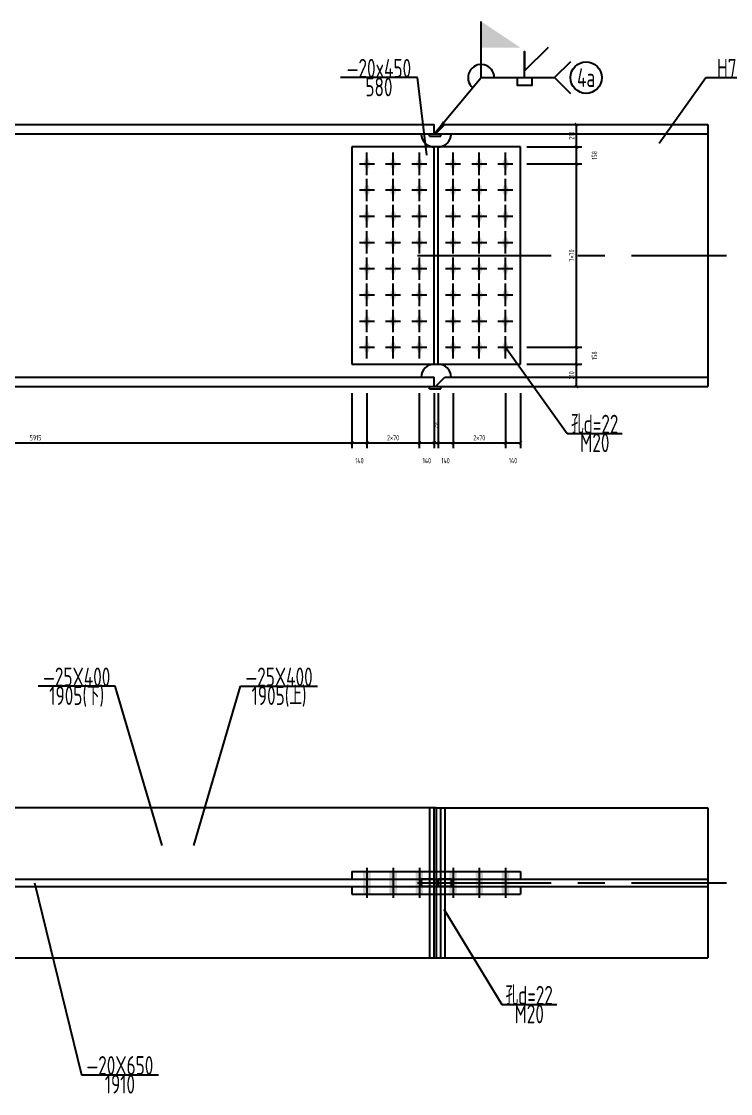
# Model space of a CAD drawing. Extents: x 31132 to 885236, y 345273 to 1212165.
# Drawn here: x 263848 to 270476, y 466569 to 476587 of the extents above; entities that cross this region are included whole.
import ezdxf
from ezdxf.enums import TextEntityAlignment as Align

# ---------------------------------------------------------------- set-up
doc = ezdxf.new("R2010")
doc.units = 0
doc.header["$LTSCALE"] = 1000
for name, pattern in [('CENTER', [2, 1.25, -0.25, 0.25, -0.25]), ('StContinue2d', [0]), ('StDish2d', [60, 30, -30])]:
    doc.linetypes.add(name, pattern=pattern)
doc.layers.get('0').update_dxf_attribs({"linetype": 'CONTINUOUS'})
doc.layers.get('Defpoints').update_dxf_attribs({"linetype": 'CONTINUOUS'})
for name, color, linetype in [('AXIS', 253, 'CENTER'), ('DIM', 3, 'CONTINUOUS'), ('TEXT', 7, 'CONTINUOUS')]:
    doc.layers.add(name, color=color, linetype=linetype)
for name, color, linetype, true_color in [('Beam', 131, 'StContinue2d', 0xaaffff), ('Bolt', 7, 'StContinue2d', 0xff3f3f), ('Hide', 3, 'StDish2d', 0x00ff00), ('PlateBeam', 131, 'StContinue2d', 0xaaffff), ('PlateJoint', 7, 'StContinue2d', 0x6868ff), ('PlatePl', 7, 'StContinue2d', 0x848484)]:
    doc.layers.add(name, color=color, linetype=linetype, true_color=true_color)
doc.styles.add('StTextStyle', font='yjkeng.shx', dxfattribs={"width": 0.7, "height": 250, "bigfont": 'yjkchn.shx'})
doc.styles.add('StTextStyleDim', font='yjkeng.shx', dxfattribs={"width": 0.7, "height": 50, "bigfont": 'yjkchn.shx'})
doc.dimstyles.new('StDimStyle', dxfattribs={"dimscale": 100, "dimtxt": 2.5, "dimasz": 1, "dimexe": 2.5, "dimexo": 3, "dimgap": 1, "dimtad": 1, "dimdec": 0, "dimzin": 0, "dimdsep": 46, "dimtxsty": 'StTextStyleDim', "dimblk": 'ARCHTICK', "dimblk1": 'ARCHTICK', "dimblk2": 'ARCHTICK', "dimcen": 0.09, "dimadec": 0, "dimazin": 0, "dimtfac": 1, "dimtdec": 4, "dimtix": 1, "dimtmove": 2, "dimatfit": 3, "dimfxl": 1, "dimtolj": 1, "dimtzin": 0, "dimarcsym": 2})

# ---------------------------------------------------------------- blocks, each defined once
blk = doc.blocks.new('_ArchTick')
at = {"color": 0, "linetype": 'ByBlock', "const_width": 0.5}
blk.add_lwpolyline([(-0.71, -0.71), (0.71, 0.71)], dxfattribs=at)
blk = doc.blocks.new('*D2349')
at = {"layer": 'Defpoints', "color": 0, "transparency": 16777216}
for p in [(261022, 473175), (266937, 473175), (266937, 472650)]:
    blk.add_point(p, dxfattribs=at)
at = {"layer": 'DIM', "color": 0, "lineweight": -2, "transparency": 16777216}
for p, q in [((261022, 473115), (261022, 472600)), ((266937, 473115), (266937, 472600)), ((261022, 472650), (266937, 472650))]:
    blk.add_line(p, q, dxfattribs=at)
at = {"layer": 'DIM', "color": 0, "lineweight": -2, "transparency": 16777216, "xscale": 20, "yscale": 20, "zscale": 20, "rotation": 180}
blk.add_blockref('_ArchTick', (261022, 472650), dxfattribs=at)
at = {"layer": 'DIM', "color": 0, "lineweight": -2, "transparency": 16777216, "xscale": 20, "yscale": 20, "zscale": 20}
blk.add_blockref('_ArchTick', (266937, 472650), dxfattribs=at)
at = {"layer": 'DIM', "color": 0, "transparency": 16777216, "insert": (263980, 472697), "char_height": 50, "attachment_point": 5, "style": 'StTextStyleDim'}
blk.add_mtext('\\A1;5915', dxfattribs=at)
blk = doc.blocks.new('*D2350')
at = {"layer": 'Defpoints', "color": 0, "transparency": 16777216}
for p in [(266937, 473175), (267077, 473175), (267077, 472650)]:
    blk.add_point(p, dxfattribs=at)
at = {"layer": 'DIM', "color": 0, "lineweight": -2, "transparency": 16777216}
for p, q in [((266937, 473115), (266937, 472600)), ((267077, 473115), (267077, 472600)), ((266937, 472650), (267077, 472650))]:
    blk.add_line(p, q, dxfattribs=at)
at = {"layer": 'DIM', "color": 0, "lineweight": -2, "transparency": 16777216, "xscale": 20, "yscale": 20, "zscale": 20, "rotation": 180}
blk.add_blockref('_ArchTick', (266937, 472650), dxfattribs=at)
at = {"layer": 'DIM', "color": 0, "lineweight": -2, "transparency": 16777216, "xscale": 20, "yscale": 20, "zscale": 20}
blk.add_blockref('_ArchTick', (267077, 472650), dxfattribs=at)
at = {"layer": 'DIM', "color": 0, "transparency": 16777216, "insert": (267007, 472483), "char_height": 50, "attachment_point": 5, "style": 'StTextStyleDim'}
blk.add_mtext('\\A1;140', dxfattribs=at)
blk = doc.blocks.new('*D2351')
at = {"layer": 'Defpoints', "color": 0, "transparency": 16777216}
for p in [(267077, 473175), (267567, 473175), (267567, 472650)]:
    blk.add_point(p, dxfattribs=at)
at = {"layer": 'DIM', "color": 0, "lineweight": -2, "transparency": 16777216}
for p, q in [((267077, 473115), (267077, 472600)), ((267567, 473115), (267567, 472600)), ((267077, 472650), (267567, 472650))]:
    blk.add_line(p, q, dxfattribs=at)
at = {"layer": 'DIM', "color": 0, "lineweight": -2, "transparency": 16777216, "xscale": 20, "yscale": 20, "zscale": 20, "rotation": 180}
blk.add_blockref('_ArchTick', (267077, 472650), dxfattribs=at)
at = {"layer": 'DIM', "color": 0, "lineweight": -2, "transparency": 16777216, "xscale": 20, "yscale": 20, "zscale": 20}
blk.add_blockref('_ArchTick', (267567, 472650), dxfattribs=at)
at = {"layer": 'DIM', "color": 0, "transparency": 16777216, "insert": (267322, 472697), "char_height": 50, "attachment_point": 5, "style": 'StTextStyleDim'}
blk.add_mtext('\\A1;2×70', dxfattribs=at)
blk = doc.blocks.new('*D2352')
at = {"layer": 'Defpoints', "color": 0, "transparency": 16777216}
for p in [(267567, 473175), (267707, 473175), (267707, 472650)]:
    blk.add_point(p, dxfattribs=at)
at = {"layer": 'DIM', "color": 0, "lineweight": -2, "transparency": 16777216}
for p, q in [((267567, 473115), (267567, 472600)), ((267707, 473115), (267707, 472600)), ((267567, 472650), (267707, 472650))]:
    blk.add_line(p, q, dxfattribs=at)
at = {"layer": 'DIM', "color": 0, "lineweight": -2, "transparency": 16777216, "xscale": 20, "yscale": 20, "zscale": 20, "rotation": 180}
blk.add_blockref('_ArchTick', (267567, 472650), dxfattribs=at)
at = {"layer": 'DIM', "color": 0, "lineweight": -2, "transparency": 16777216, "xscale": 20, "yscale": 20, "zscale": 20}
blk.add_blockref('_ArchTick', (267707, 472650), dxfattribs=at)
at = {"layer": 'DIM', "color": 0, "transparency": 16777216, "insert": (267637, 472483), "char_height": 50, "attachment_point": 5, "style": 'StTextStyleDim'}
blk.add_mtext('\\A1;140', dxfattribs=at)
blk = doc.blocks.new('*D2353')
at = {"layer": 'Defpoints', "color": 0, "transparency": 16777216}
for p in [(267707, 473175), (267742, 473175), (267742, 472650)]:
    blk.add_point(p, dxfattribs=at)
at = {"layer": 'DIM', "color": 0, "lineweight": -2, "transparency": 16777216}
for p, q in [((267707, 473115), (267707, 472600)), ((267742, 473115), (267742, 472600)), ((267707, 472650), (267687, 472650)), ((267707, 472650), (267742, 472650)), ((267742, 472650), (267762, 472650))]:
    blk.add_line(p, q, dxfattribs=at)
at = {"layer": 'DIM', "color": 0, "lineweight": -2, "transparency": 16777216, "xscale": 20, "yscale": 20, "zscale": 20}
blk.add_blockref('_ArchTick', (267707, 472650), dxfattribs=at)
at = {"layer": 'DIM', "color": 0, "lineweight": -2, "transparency": 16777216, "xscale": 20, "yscale": 20, "zscale": 20, "rotation": 180}
blk.add_blockref('_ArchTick', (267742, 472650), dxfattribs=at)
at = {"layer": 'DIM', "color": 0, "transparency": 16777216, "insert": (267725, 472817), "char_height": 50, "attachment_point": 5, "style": 'StTextStyleDim'}
blk.add_mtext('\\A1;35', dxfattribs=at)
blk = doc.blocks.new('*D2354')
at = {"layer": 'Defpoints', "color": 0, "transparency": 16777216}
for p in [(267742, 473175), (267882, 473175), (267882, 472650)]:
    blk.add_point(p, dxfattribs=at)
at = {"layer": 'DIM', "color": 0, "lineweight": -2, "transparency": 16777216}
for p, q in [((267742, 473115), (267742, 472600)), ((267882, 473115), (267882, 472600)), ((267742, 472650), (267882, 472650))]:
    blk.add_line(p, q, dxfattribs=at)
at = {"layer": 'DIM', "color": 0, "lineweight": -2, "transparency": 16777216, "xscale": 20, "yscale": 20, "zscale": 20, "rotation": 180}
blk.add_blockref('_ArchTick', (267742, 472650), dxfattribs=at)
at = {"layer": 'DIM', "color": 0, "lineweight": -2, "transparency": 16777216, "xscale": 20, "yscale": 20, "zscale": 20}
blk.add_blockref('_ArchTick', (267882, 472650), dxfattribs=at)
at = {"layer": 'DIM', "color": 0, "transparency": 16777216, "insert": (267812, 472483), "char_height": 50, "attachment_point": 5, "style": 'StTextStyleDim'}
blk.add_mtext('\\A1;140', dxfattribs=at)
blk = doc.blocks.new('*D2355')
at = {"layer": 'Defpoints', "color": 0, "transparency": 16777216}
for p in [(267882, 473175), (268372, 473175), (268372, 472650)]:
    blk.add_point(p, dxfattribs=at)
at = {"layer": 'DIM', "color": 0, "lineweight": -2, "transparency": 16777216}
for p, q in [((267882, 473115), (267882, 472600)), ((268372, 473115), (268372, 472600)), ((267882, 472650), (268372, 472650))]:
    blk.add_line(p, q, dxfattribs=at)
at = {"layer": 'DIM', "color": 0, "lineweight": -2, "transparency": 16777216, "xscale": 20, "yscale": 20, "zscale": 20, "rotation": 180}
blk.add_blockref('_ArchTick', (267882, 472650), dxfattribs=at)
at = {"layer": 'DIM', "color": 0, "lineweight": -2, "transparency": 16777216, "xscale": 20, "yscale": 20, "zscale": 20}
blk.add_blockref('_ArchTick', (268372, 472650), dxfattribs=at)
at = {"layer": 'DIM', "color": 0, "transparency": 16777216, "insert": (268127, 472697), "char_height": 50, "attachment_point": 5, "style": 'StTextStyleDim'}
blk.add_mtext('\\A1;2×70', dxfattribs=at)
blk = doc.blocks.new('*D2356')
at = {"layer": 'Defpoints', "color": 0, "transparency": 16777216}
for p in [(268372, 473175), (268512, 473175), (268512, 472650)]:
    blk.add_point(p, dxfattribs=at)
at = {"layer": 'DIM', "color": 0, "lineweight": -2, "transparency": 16777216}
for p, q in [((268372, 473115), (268372, 472600)), ((268512, 473115), (268512, 472600)), ((268372, 472650), (268512, 472650))]:
    blk.add_line(p, q, dxfattribs=at)
at = {"layer": 'DIM', "color": 0, "lineweight": -2, "transparency": 16777216, "xscale": 20, "yscale": 20, "zscale": 20, "rotation": 180}
blk.add_blockref('_ArchTick', (268372, 472650), dxfattribs=at)
at = {"layer": 'DIM', "color": 0, "lineweight": -2, "transparency": 16777216, "xscale": 20, "yscale": 20, "zscale": 20}
blk.add_blockref('_ArchTick', (268512, 472650), dxfattribs=at)
at = {"layer": 'DIM', "color": 0, "transparency": 16777216, "insert": (268442, 472483), "char_height": 50, "attachment_point": 5, "style": 'StTextStyleDim'}
blk.add_mtext('\\A1;140', dxfattribs=at)
blk = doc.blocks.new('*D2357')
at = {"layer": 'Defpoints', "color": 0, "transparency": 16777216}
for p in [(268512, 473385), (269037, 473385), (268512, 473175)]:
    blk.add_point(p, dxfattribs=at)
at = {"layer": 'DIM', "color": 0, "lineweight": -2, "transparency": 16777216}
for p, q in [((268572, 473385), (269087, 473385)), ((269037, 473175), (269037, 473385)), ((268572, 473175), (269087, 473175))]:
    blk.add_line(p, q, dxfattribs=at)
at = {"layer": 'DIM', "color": 0, "lineweight": -2, "transparency": 16777216, "xscale": 20, "yscale": 20, "zscale": 20}
for p, rotation in [((269037, 473385), 90), ((269037, 473175), 270)]:
    blk.add_blockref('_ArchTick', p, dxfattribs=dict(at, rotation=rotation))
at = {"layer": 'DIM', "color": 0, "transparency": 16777216, "insert": (268990, 473280), "char_height": 50, "attachment_point": 5, "rotation": 90, "style": 'StTextStyleDim'}
blk.add_mtext('\\A1;210', dxfattribs=at)
blk = doc.blocks.new('*D2358')
at = {"layer": 'Defpoints', "color": 0, "transparency": 16777216}
for p in [(268512, 473542), (269037, 473542), (268512, 473385)]:
    blk.add_point(p, dxfattribs=at)
at = {"layer": 'DIM', "color": 0, "lineweight": -2, "transparency": 16777216}
for p, q in [((268572, 473542), (269087, 473542)), ((269037, 473385), (269037, 473542)), ((268572, 473385), (269087, 473385))]:
    blk.add_line(p, q, dxfattribs=at)
at = {"layer": 'DIM', "color": 0, "lineweight": -2, "transparency": 16777216, "xscale": 20, "yscale": 20, "zscale": 20}
for p, rotation in [((269037, 473542), 90), ((269037, 473385), 270)]:
    blk.add_blockref('_ArchTick', p, dxfattribs=dict(at, rotation=rotation))
at = {"layer": 'DIM', "color": 0, "transparency": 16777216, "insert": (269204, 473464), "char_height": 50, "attachment_point": 5, "rotation": 90, "style": 'StTextStyleDim'}
blk.add_mtext('\\A1;158', dxfattribs=at)
blk = doc.blocks.new('*D2359')
at = {"layer": 'Defpoints', "color": 0, "transparency": 16777216}
for p in [(268512, 475257), (269037, 475257), (268512, 473542)]:
    blk.add_point(p, dxfattribs=at)
at = {"layer": 'DIM', "color": 0, "lineweight": -2, "transparency": 16777216}
for p, q in [((268572, 475257), (269087, 475257)), ((269037, 473542), (269037, 475257)), ((268572, 473542), (269087, 473542))]:
    blk.add_line(p, q, dxfattribs=at)
at = {"layer": 'DIM', "color": 0, "lineweight": -2, "transparency": 16777216, "xscale": 20, "yscale": 20, "zscale": 20}
for p, rotation in [((269037, 475257), 90), ((269037, 473542), 270)]:
    blk.add_blockref('_ArchTick', p, dxfattribs=dict(at, rotation=rotation))
at = {"layer": 'DIM', "color": 0, "transparency": 16777216, "insert": (268990, 474400), "char_height": 50, "attachment_point": 5, "rotation": 90, "style": 'StTextStyleDim'}
blk.add_mtext('\\A1;7×70', dxfattribs=at)
blk = doc.blocks.new('*D2360')
at = {"layer": 'Defpoints', "color": 0, "transparency": 16777216}
for p in [(268512, 475415), (269037, 475415), (268512, 475257)]:
    blk.add_point(p, dxfattribs=at)
at = {"layer": 'DIM', "color": 0, "lineweight": -2, "transparency": 16777216}
for p, q in [((268572, 475415), (269087, 475415)), ((269037, 475257), (269037, 475415)), ((268572, 475257), (269087, 475257))]:
    blk.add_line(p, q, dxfattribs=at)
at = {"layer": 'DIM', "color": 0, "lineweight": -2, "transparency": 16777216, "xscale": 20, "yscale": 20, "zscale": 20}
for p, rotation in [((269037, 475415), 90), ((269037, 475257), 270)]:
    blk.add_blockref('_ArchTick', p, dxfattribs=dict(at, rotation=rotation))
at = {"layer": 'DIM', "color": 0, "transparency": 16777216, "insert": (269204, 475336), "char_height": 50, "attachment_point": 5, "rotation": 90, "style": 'StTextStyleDim'}
blk.add_mtext('\\A1;158', dxfattribs=at)
blk = doc.blocks.new('*D2361')
at = {"layer": 'Defpoints', "color": 0, "transparency": 16777216}
for p in [(268512, 475625), (269037, 475625), (268512, 475415)]:
    blk.add_point(p, dxfattribs=at)
at = {"layer": 'DIM', "color": 0, "lineweight": -2, "transparency": 16777216}
for p, q in [((268572, 475625), (269087, 475625)), ((269037, 475415), (269037, 475625)), ((268572, 475415), (269087, 475415))]:
    blk.add_line(p, q, dxfattribs=at)
at = {"layer": 'DIM', "color": 0, "lineweight": -2, "transparency": 16777216, "xscale": 20, "yscale": 20, "zscale": 20}
for p, rotation in [((269037, 475625), 90), ((269037, 475415), 270)]:
    blk.add_blockref('_ArchTick', p, dxfattribs=dict(at, rotation=rotation))
at = {"layer": 'DIM', "color": 0, "transparency": 16777216, "insert": (268990, 475520), "char_height": 50, "attachment_point": 5, "rotation": 90, "style": 'StTextStyleDim'}
blk.add_mtext('\\A1;210', dxfattribs=at)
blk = doc.blocks.new('*D2299')
for points in [[(64359.3, 28347.5), (64359.3, 28497.5)], [(64475.3, 28347.5), (64475.3, 28417.5), (64475.3, 28365.5), (64538.9, 28429.1)], [(64597.7, 28389.9), (64555.3, 28347.5), (64597.7, 28305.1)], [(64234.3, 28197.5), (64359.3, 28347.5)], [(64359.3, 28347.5), (64555.3, 28347.5)], [(64455.3, 28347.5), (64455.3, 28327.5), (64495.3, 28327.5), (64495.3, 28347.5)]]:
    blk.add_lwpolyline(points)
blk.add_lwpolyline([(64234.3, 28197.5, 0, 8, 0), (64259.9, 28228.2, 8, 8, 0)], format="xyseb")
blk.add_circle((64639.7, 28347.5), 42)
blk.add_arc((64359.3, 28347.5), 35, 0, 230.1944)
blk.add_solid([(64359.3, 28497.5), (64359.3, 28427.5), (64464.3, 28427.5)])
at = {"style": 'StTextStyle', "width": 0.7}
blk.add_text('4a', height=50, dxfattribs=at).set_placement((64639.7, 28347.5), align=Align.MIDDLE_CENTER)
blk = doc.blocks.new('*D2300')
for points in [[(64424.3, 27627.5), (64589.3, 27397.5)], [(64589.3, 27397.5), (64736.3, 27397.5)]]:
    blk.add_lwpolyline(points)
at = {"style": 'StTextStyle', "width": 0.7}
blk.add_text('孔d=22', height=50, dxfattribs=at).set_placement((64662.8, 27397.5), align=Align.CENTER)
blk.add_text('M20', height=50, dxfattribs=at).set_placement((64662.8, 27397.5), align=Align.TOP_CENTER)
blk = doc.blocks.new('*D2301')
for points in [[(64189.3, 28347.5), (63983.5, 28347.5)], [(64214.3, 28140), (64189.3, 28347.5)]]:
    blk.add_lwpolyline(points)
at = {"style": 'StTextStyle', "width": 0.7}
blk.add_text('—20x450', height=50, dxfattribs=at).set_placement((64086.4, 28347.5), align=Align.CENTER)
blk.add_text('580', height=50, dxfattribs=at).set_placement((64086.4, 28347.5), align=Align.TOP_CENTER)
blk = doc.blocks.new('*D2303')
for points in [[(64834.3, 28172.5), (64959.3, 28347.5)], [(64959.3, 28347.5), (65370.9, 28347.5)]]:
    blk.add_lwpolyline(points)
at = {"style": 'StTextStyle', "width": 0.7}
blk.add_text('H700X400X20X25', height=50, dxfattribs=at).set_placement((65165.1, 28347.5), align=Align.CENTER)
blk = doc.blocks.new('*D2304')
for points in [[(64259.3, 26102.5), (64414.3, 25847.5)], [(64414.3, 25847.5), (64561.3, 25847.5)]]:
    blk.add_lwpolyline(points)
at = {"style": 'StTextStyle', "width": 0.7}
blk.add_text('孔d=22', height=50, dxfattribs=at).set_placement((64487.8, 25847.5), align=Align.CENTER)
blk.add_text('M20', height=50, dxfattribs=at).set_placement((64487.8, 25847.5), align=Align.TOP_CENTER)
blk = doc.blocks.new('*D2305')
for points in [[(63591.8, 26272.5), (63716.8, 26697.5)], [(63716.8, 26697.5), (63922.6, 26697.5)]]:
    blk.add_lwpolyline(points)
at = {"style": 'StTextStyle', "width": 0.7}
blk.add_text('—25X400', height=50, dxfattribs=at).set_placement((63819.7, 26697.5), align=Align.CENTER)
blk.add_text('1905(上)', height=50, dxfattribs=at).set_placement((63819.7, 26697.5), align=Align.TOP_CENTER)
blk = doc.blocks.new('*D2306')
for points in [[(63382.3, 26697.5), (63176.5, 26697.5)], [(63507.3, 26272.5), (63382.3, 26697.5)]]:
    blk.add_lwpolyline(points)
at = {"style": 'StTextStyle', "width": 0.7}
blk.add_text('—25X400', height=50, dxfattribs=at).set_placement((63279.4, 26697.5), align=Align.CENTER)
blk.add_text('1905(下)', height=50, dxfattribs=at).set_placement((63279.4, 26697.5), align=Align.TOP_CENTER)
blk = doc.blocks.new('*D2307')
for points in [[(63166.8, 26172.5), (63291.8, 25660)], [(63291.8, 25660), (63497.6, 25660)]]:
    blk.add_lwpolyline(points)
at = {"style": 'StTextStyle', "width": 0.7}
blk.add_text('—20X650', height=50, dxfattribs=at).set_placement((63394.7, 25660), align=Align.CENTER)
blk.add_text('1910', height=50, dxfattribs=at).set_placement((63394.7, 25660), align=Align.TOP_CENTER)

msp = doc.modelspace()

# ---------------------------------------------------------------- linework, layer by layer
at = {"layer": 'AXIS'}
for p, q in [((267549.54, 474399.76), (270437.04, 474399.76)), ((267549.54, 468537.26), (270437.04, 468537.26))]:
    msp.add_line(p, q, dxfattribs=at)
at = {"layer": 'Beam'}
for p, q in [((267724.54, 475544.26), (267805.04, 475624.76)), ((267805.04, 475624.76), (270262.04, 475624.76)), ((270262.04, 475624.76), (270262.04, 475537.26)), ((267724.54, 475537.26), (267724.54, 475544.26)), ((267724.54, 475537.26), (270262.04, 475537.26)), ((270262.04, 475537.26), (270262.04, 473262.26)), ((267724.54, 473181.76), (267805.04, 473262.26)), ((267805.04, 473262.26), (270262.04, 473262.26)), ((270262.04, 473262.26), (270262.04, 473174.76)), ((267724.54, 473174.76), (267724.54, 473181.76)), ((267724.54, 473174.76), (270262.04, 473174.76)), ((267724.54, 469237.26), (267724.54, 467837.26)), ((267724.54, 469237.26), (267805.04, 469237.26)), ((267805.04, 469237.26), (270262.04, 469237.26)), ((267805.04, 469237.26), (267805.04, 467837.26)), ((270262.04, 469237.26), (270262.04, 467837.26)), ((267724.54, 467837.26), (267805.04, 467837.26)), ((267805.04, 467837.26), (270262.04, 467837.26))]:
    msp.add_line(p, q, dxfattribs=at)
for centre, start, end in [((267742.04, 475537.26), 270, 0), ((267742.04, 473262.26), 0, 90)]:
    msp.add_arc(centre, 122.5, start, end, dxfattribs=at)
at = {"layer": 'Bolt'}
for p, q in [((267077.04, 475152.26), (267077.04, 475362.26)), ((267322.04, 475152.26), (267322.04, 475362.26)), ((267567.04, 475152.26), (267567.04, 475362.26)), ((267882.04, 475152.26), (267882.04, 475362.26)), ((268127.04, 475152.26), (268127.04, 475362.26)), ((268372.04, 475152.26), (268372.04, 475362.26)), ((267007.04, 475257.26), (267147.04, 475257.26)), ((267252.04, 475257.26), (267392.04, 475257.26)), ((267497.04, 475257.26), (267637.04, 475257.26)), ((267812.04, 475257.26), (267952.04, 475257.26)), ((268057.04, 475257.26), (268197.04, 475257.26)), ((268302.04, 475257.26), (268442.04, 475257.26)), ((267077.04, 474907.26), (267077.04, 475117.26)), ((267322.04, 474907.26), (267322.04, 475117.26)), ((267567.04, 474907.26), (267567.04, 475117.26)), ((267882.04, 474907.26), (267882.04, 475117.26)), ((268127.04, 474907.26), (268127.04, 475117.26)), ((268372.04, 474907.26), (268372.04, 475117.26)), ((267007.04, 475012.26), (267147.04, 475012.26)), ((267252.04, 475012.26), (267392.04, 475012.26)), ((267497.04, 475012.26), (267637.04, 475012.26)), ((267812.04, 475012.26), (267952.04, 475012.26)), ((268057.04, 475012.26), (268197.04, 475012.26)), ((268302.04, 475012.26), (268442.04, 475012.26)), ((267077.04, 474662.26), (267077.04, 474872.26)), ((267322.04, 474662.26), (267322.04, 474872.26)), ((267567.04, 474662.26), (267567.04, 474872.26)), ((267882.04, 474662.26), (267882.04, 474872.26)), ((268127.04, 474662.26), (268127.04, 474872.26)), ((268372.04, 474662.26), (268372.04, 474872.26)), ((267007.04, 474767.26), (267147.04, 474767.26)), ((267252.04, 474767.26), (267392.04, 474767.26)), ((267497.04, 474767.26), (267637.04, 474767.26)), ((267812.04, 474767.26), (267952.04, 474767.26)), ((268057.04, 474767.26), (268197.04, 474767.26)), ((268302.04, 474767.26), (268442.04, 474767.26)), ((267077.04, 474417.26), (267077.04, 474627.26)), ((267322.04, 474417.26), (267322.04, 474627.26)), ((267567.04, 474417.26), (267567.04, 474627.26)), ((267882.04, 474417.26), (267882.04, 474627.26)), ((268127.04, 474417.26), (268127.04, 474627.26)), ((268372.04, 474417.26), (268372.04, 474627.26)), ((267007.04, 474522.26), (267147.04, 474522.26)), ((267252.04, 474522.26), (267392.04, 474522.26)), ((267497.04, 474522.26), (267637.04, 474522.26)), ((267812.04, 474522.26), (267952.04, 474522.26)), ((268057.04, 474522.26), (268197.04, 474522.26)), ((268302.04, 474522.26), (268442.04, 474522.26)), ((267077.04, 474172.26), (267077.04, 474382.26)), ((267322.04, 474172.26), (267322.04, 474382.26)), ((267567.04, 474172.26), (267567.04, 474382.26)), ((267882.04, 474172.26), (267882.04, 474382.26)), ((268127.04, 474172.26), (268127.04, 474382.26)), ((268372.04, 474172.26), (268372.04, 474382.26)), ((267007.04, 474277.26), (267147.04, 474277.26)), ((267252.04, 474277.26), (267392.04, 474277.26)), ((267497.04, 474277.26), (267637.04, 474277.26)), ((267812.04, 474277.26), (267952.04, 474277.26)), ((268057.04, 474277.26), (268197.04, 474277.26)), ((268302.04, 474277.26), (268442.04, 474277.26)), ((267077.04, 473927.26), (267077.04, 474137.26)), ((267322.04, 473927.26), (267322.04, 474137.26)), ((267567.04, 473927.26), (267567.04, 474137.26)), ((267882.04, 473927.26), (267882.04, 474137.26)), ((268127.04, 473927.26), (268127.04, 474137.26)), ((268372.04, 473927.26), (268372.04, 474137.26)), ((267007.04, 474032.26), (267147.04, 474032.26)), ((267252.04, 474032.26), (267392.04, 474032.26)), ((267497.04, 474032.26), (267637.04, 474032.26)), ((267812.04, 474032.26), (267952.04, 474032.26)), ((268057.04, 474032.26), (268197.04, 474032.26)), ((268302.04, 474032.26), (268442.04, 474032.26)), ((267077.04, 473682.26), (267077.04, 473892.26)), ((267322.04, 473682.26), (267322.04, 473892.26)), ((267567.04, 473682.26), (267567.04, 473892.26)), ((267882.04, 473682.26), (267882.04, 473892.26)), ((268127.04, 473682.26), (268127.04, 473892.26)), ((268372.04, 473682.26), (268372.04, 473892.26)), ((267007.04, 473787.26), (267147.04, 473787.26)), ((267252.04, 473787.26), (267392.04, 473787.26)), ((267497.04, 473787.26), (267637.04, 473787.26)), ((267812.04, 473787.26), (267952.04, 473787.26)), ((268057.04, 473787.26), (268197.04, 473787.26)), ((268302.04, 473787.26), (268442.04, 473787.26)), ((267077.04, 473437.26), (267077.04, 473647.26)), ((267322.04, 473437.26), (267322.04, 473647.26)), ((267567.04, 473437.26), (267567.04, 473647.26)), ((267882.04, 473437.26), (267882.04, 473647.26)), ((268127.04, 473437.26), (268127.04, 473647.26)), ((268372.04, 473437.26), (268372.04, 473647.26)), ((267007.04, 473542.26), (267147.04, 473542.26)), ((267252.04, 473542.26), (267392.04, 473542.26)), ((267497.04, 473542.26), (267637.04, 473542.26)), ((267812.04, 473542.26), (267952.04, 473542.26)), ((268057.04, 473542.26), (268197.04, 473542.26)), ((268302.04, 473542.26), (268442.04, 473542.26)), ((267077.04, 468677.26), (267077.04, 468397.26)), ((267322.04, 468677.26), (267322.04, 468397.26)), ((267567.04, 468677.26), (267567.04, 468397.26)), ((267882.04, 468677.26), (267882.04, 468397.26)), ((268127.04, 468677.26), (268127.04, 468397.26)), ((268372.04, 468677.26), (268372.04, 468397.26))]:
    msp.add_line(p, q, dxfattribs=at)
for points in [[(267042.04, 475257.26), (267077.04, 475327.26), (267077.04, 475187.26), (267112.04, 475257.26)], [(267287.04, 475257.26), (267322.04, 475327.26), (267322.04, 475187.26), (267357.04, 475257.26)], [(267532.04, 475257.26), (267567.04, 475327.26), (267567.04, 475187.26), (267602.04, 475257.26)], [(267847.04, 475257.26), (267882.04, 475327.26), (267882.04, 475187.26), (267917.04, 475257.26)], [(268092.04, 475257.26), (268127.04, 475327.26), (268127.04, 475187.26), (268162.04, 475257.26)], [(268337.04, 475257.26), (268372.04, 475327.26), (268372.04, 475187.26), (268407.04, 475257.26)], [(267042.04, 475012.26), (267077.04, 475082.26), (267077.04, 474942.26), (267112.04, 475012.26)], [(267287.04, 475012.26), (267322.04, 475082.26), (267322.04, 474942.26), (267357.04, 475012.26)], [(267532.04, 475012.26), (267567.04, 475082.26), (267567.04, 474942.26), (267602.04, 475012.26)], [(267847.04, 475012.26), (267882.04, 475082.26), (267882.04, 474942.26), (267917.04, 475012.26)], [(268092.04, 475012.26), (268127.04, 475082.26), (268127.04, 474942.26), (268162.04, 475012.26)], [(268337.04, 475012.26), (268372.04, 475082.26), (268372.04, 474942.26), (268407.04, 475012.26)], [(267042.04, 474767.26), (267077.04, 474837.26), (267077.04, 474697.26), (267112.04, 474767.26)], [(267287.04, 474767.26), (267322.04, 474837.26), (267322.04, 474697.26), (267357.04, 474767.26)], [(267532.04, 474767.26), (267567.04, 474837.26), (267567.04, 474697.26), (267602.04, 474767.26)], [(267847.04, 474767.26), (267882.04, 474837.26), (267882.04, 474697.26), (267917.04, 474767.26)], [(268092.04, 474767.26), (268127.04, 474837.26), (268127.04, 474697.26), (268162.04, 474767.26)], [(268337.04, 474767.26), (268372.04, 474837.26), (268372.04, 474697.26), (268407.04, 474767.26)], [(267042.04, 474522.26), (267077.04, 474592.26), (267077.04, 474452.26), (267112.04, 474522.26)], [(267287.04, 474522.26), (267322.04, 474592.26), (267322.04, 474452.26), (267357.04, 474522.26)], [(267532.04, 474522.26), (267567.04, 474592.26), (267567.04, 474452.26), (267602.04, 474522.26)], [(267847.04, 474522.26), (267882.04, 474592.26), (267882.04, 474452.26), (267917.04, 474522.26)], [(268092.04, 474522.26), (268127.04, 474592.26), (268127.04, 474452.26), (268162.04, 474522.26)], [(268337.04, 474522.26), (268372.04, 474592.26), (268372.04, 474452.26), (268407.04, 474522.26)], [(267042.04, 474277.26), (267077.04, 474347.26), (267077.04, 474207.26), (267112.04, 474277.26)], [(267287.04, 474277.26), (267322.04, 474347.26), (267322.04, 474207.26), (267357.04, 474277.26)], [(267532.04, 474277.26), (267567.04, 474347.26), (267567.04, 474207.26), (267602.04, 474277.26)], [(267847.04, 474277.26), (267882.04, 474347.26), (267882.04, 474207.26), (267917.04, 474277.26)], [(268092.04, 474277.26), (268127.04, 474347.26), (268127.04, 474207.26), (268162.04, 474277.26)], [(268337.04, 474277.26), (268372.04, 474347.26), (268372.04, 474207.26), (268407.04, 474277.26)], [(267042.04, 474032.26), (267077.04, 474102.26), (267077.04, 473962.26), (267112.04, 474032.26)], [(267287.04, 474032.26), (267322.04, 474102.26), (267322.04, 473962.26), (267357.04, 474032.26)], [(267532.04, 474032.26), (267567.04, 474102.26), (267567.04, 473962.26), (267602.04, 474032.26)], [(267847.04, 474032.26), (267882.04, 474102.26), (267882.04, 473962.26), (267917.04, 474032.26)], [(268092.04, 474032.26), (268127.04, 474102.26), (268127.04, 473962.26), (268162.04, 474032.26)], [(268337.04, 474032.26), (268372.04, 474102.26), (268372.04, 473962.26), (268407.04, 474032.26)], [(267042.04, 473787.26), (267077.04, 473857.26), (267077.04, 473717.26), (267112.04, 473787.26)], [(267287.04, 473787.26), (267322.04, 473857.26), (267322.04, 473717.26), (267357.04, 473787.26)], [(267532.04, 473787.26), (267567.04, 473857.26), (267567.04, 473717.26), (267602.04, 473787.26)], [(267847.04, 473787.26), (267882.04, 473857.26), (267882.04, 473717.26), (267917.04, 473787.26)], [(268092.04, 473787.26), (268127.04, 473857.26), (268127.04, 473717.26), (268162.04, 473787.26)], [(268337.04, 473787.26), (268372.04, 473857.26), (268372.04, 473717.26), (268407.04, 473787.26)], [(267042.04, 473542.26), (267077.04, 473612.26), (267077.04, 473472.26), (267112.04, 473542.26)], [(267287.04, 473542.26), (267322.04, 473612.26), (267322.04, 473472.26), (267357.04, 473542.26)], [(267532.04, 473542.26), (267567.04, 473612.26), (267567.04, 473472.26), (267602.04, 473542.26)], [(267847.04, 473542.26), (267882.04, 473612.26), (267882.04, 473472.26), (267917.04, 473542.26)], [(268092.04, 473542.26), (268127.04, 473612.26), (268127.04, 473472.26), (268162.04, 473542.26)], [(268337.04, 473542.26), (268372.04, 473612.26), (268372.04, 473472.26), (268407.04, 473542.26)], [(267042.04, 468432.26, -35), (267112.04, 468432.26, -35), (267042.04, 468642.26, -35), (267112.04, 468642.26, -35)], [(267287.04, 468432.26, -35), (267357.04, 468432.26, -35), (267287.04, 468642.26, -35), (267357.04, 468642.26, -35)], [(267532.04, 468432.26, -35), (267602.04, 468432.26, -35), (267532.04, 468642.26, -35), (267602.04, 468642.26, -35)], [(267847.04, 468432.26, -35), (267917.04, 468432.26, -35), (267847.04, 468642.26, -35), (267917.04, 468642.26, -35)], [(268092.04, 468432.26, -35), (268162.04, 468432.26, -35), (268092.04, 468642.26, -35), (268162.04, 468642.26, -35)], [(268337.04, 468432.26, -35), (268407.04, 468432.26, -35), (268337.04, 468642.26, -35), (268407.04, 468642.26, -35)]]:
    msp.add_solid(points, dxfattribs=at)
at = {"layer": 'Hide'}
for p, q in [((267707.04, 473384.76), (267707.04, 475414.76)), ((267742.04, 473384.76), (267742.04, 475414.76)), ((267663.29, 469237.26), (267663.29, 467837.26)), ((267768.29, 467837.26), (267768.29, 469237.26)), ((266937.04, 468642.26), (266937.04, 468572.26)), ((266937.04, 468642.26), (268512.04, 468642.26)), ((268512.04, 468642.26), (268512.04, 468572.26)), ((261144.54, 468572.26), (267584.54, 468572.26)), ((261144.54, 468502.26), (267584.54, 468502.26)), ((266937.04, 468572.26), (268512.04, 468572.26)), ((266937.04, 468502.26), (266937.04, 468432.26)), ((266937.04, 468502.26), (268512.04, 468502.26)), ((267584.54, 468572.26), (267584.54, 468502.26)), ((267742.04, 468572.26), (267742.04, 468502.26)), ((267864.54, 468572.26), (267864.54, 468502.26)), ((267864.54, 468572.26), (270262.04, 468572.26)), ((267864.54, 468502.26), (270262.04, 468502.26)), ((268512.04, 468502.26), (268512.04, 468432.26)), ((266937.04, 468432.26), (268512.04, 468432.26))]:
    msp.add_line(p, q, dxfattribs=at)
for points in [[(267584.54, 468572.26), (267584.67, 468572.26), (267584.81, 468572.26), (267584.95, 468572.26), (267585.08, 468572.26), (267585.22, 468572.26), (267585.47, 468572.26), (267585.88, 468572.26), (267586.29, 468572.26), (267586.7, 468572.26), (267587.11, 468572.26), (267587.52, 468572.26), (267588.14, 468572.26), (267588.81, 468572.26), (267589.49, 468572.26), (267590.17, 468572.26), (267590.85, 468572.26), (267591.57, 468572.26), (267592.51, 468572.26), (267593.44, 468572.26), (267594.38, 468572.26), (267595.32, 468572.26), (267596.25, 468572.26), (267597.33, 468572.26), (267598.51, 468572.26), (267599.7, 468572.26), (267600.88, 468572.26), (267602.07, 468572.26), (267603.25, 468572.26), (267604.66, 468572.26), (267606.08, 468572.26), (267607.49, 468572.26), (267608.91, 468572.26), (267610.33, 468572.26), (267611.82, 468572.26), (267613.45, 468572.26), (267615.08, 468572.26), (267616.71, 468572.26), (267618.34, 468572.26), (267619.97, 468572.26), (267621.75, 468572.26), (267623.57, 468572.26), (267625.4, 468572.26), (267627.23, 468572.26), (267629.05, 468572.26), (267630.9, 468572.26), (267632.9, 468572.26), (267634.89, 468572.26), (267636.89, 468572.26), (267638.89, 468572.26), (267640.88, 468572.26), (267642.95, 468572.26), (267645.1, 468572.26), (267647.24, 468572.26), (267649.38, 468572.26), (267651.53, 468572.26), (267653.67, 468572.26), (267655.92, 468572.26), (267658.18, 468572.26), (267660.45, 468572.26), (267662.71, 468572.26), (267664.97, 468572.26), (267667.26, 468572.26), (267669.61, 468572.26), (267671.97, 468572.26), (267674.32, 468572.26), (267676.67, 468572.26), (267679.02, 468572.26), (267681.42, 468572.26), (267683.83, 468572.26), (267686.25, 468572.26), (267688.66, 468572.26), (267691.08, 468572.26), (267693.49, 468572.26), (267695.94, 468572.26), (267698.38, 468572.26), (267700.83, 468572.26), (267703.27, 468572.26), (267705.72, 468572.26), (267707.04, 468572.26)], [(267707.04, 468572.26), (267704.59, 468572.26), (267702.15, 468572.26), (267699.7, 468572.26), (267697.26, 468572.26), (267694.81, 468572.26), (267692.38, 468572.26), (267689.96, 468572.26), (267687.55, 468572.26), (267685.14, 468572.26), (267682.72, 468572.26), (267680.31, 468572.26), (267677.94, 468572.26), (267675.59, 468572.26), (267673.24, 468572.26), (267670.88, 468572.26), (267668.53, 468572.26), (267666.19, 468572.26), (267663.93, 468572.26), (267661.67, 468572.26), (267659.4, 468572.26), (267657.14, 468572.26), (267654.88, 468572.26), (267652.68, 468572.26), (267650.54, 468572.26), (267648.4, 468572.26), (267646.26, 468572.26), (267644.11, 468572.26), (267641.97, 468572.26), (267639.96, 468572.26), (267637.97, 468572.26), (267635.97, 468572.26), (267633.97, 468572.26), (267631.98, 468572.26), (267630.04, 468572.26), (267628.21, 468572.26), (267626.39, 468572.26), (267624.56, 468572.26), (267622.73, 468572.26), (267620.91, 468572.26), (267619.22, 468572.26), (267617.59, 468572.26), (267615.96, 468572.26), (267614.33, 468572.26), (267612.7, 468572.26), (267611.09, 468572.26), (267609.67, 468572.26), (267608.26, 468572.26), (267606.84, 468572.26), (267605.42, 468572.26), (267604.01, 468572.26), (267602.71, 468572.26), (267601.52, 468572.26), (267600.34, 468572.26), (267599.15, 468572.26), (267597.97, 468572.26), (267596.79, 468572.26), (267595.82, 468572.26), (267594.89, 468572.26), (267593.95, 468572.26), (267593.01, 468572.26), (267592.08, 468572.26), (267591.21, 468572.26), (267590.54, 468572.26), (267589.86, 468572.26), (267589.18, 468572.26), (267588.5, 468572.26), (267587.82, 468572.26), (267587.33, 468572.26), (267586.92, 468572.26), (267586.51, 468572.26), (267586.1, 468572.26), (267585.69, 468572.26), (267585.3, 468572.26), (267585.16, 468572.26), (267585.02, 468572.26), (267584.88, 468572.26), (267584.75, 468572.26), (267584.61, 468572.26), (267584.54, 468572.26)], [(267707.04, 468502.26), (267704.59, 468502.26), (267702.15, 468502.26), (267699.7, 468502.26), (267697.26, 468502.26), (267694.81, 468502.26), (267692.38, 468502.26), (267689.96, 468502.26), (267687.55, 468502.26), (267685.14, 468502.26), (267682.72, 468502.26), (267680.31, 468502.26), (267677.94, 468502.26), (267675.59, 468502.26), (267673.24, 468502.26), (267670.88, 468502.26), (267668.53, 468502.26), (267666.19, 468502.26), (267663.93, 468502.26), (267661.67, 468502.26), (267659.4, 468502.26), (267657.14, 468502.26), (267654.88, 468502.26), (267652.68, 468502.26), (267650.54, 468502.26), (267648.4, 468502.26), (267646.26, 468502.26), (267644.11, 468502.26), (267641.97, 468502.26), (267639.96, 468502.26), (267637.97, 468502.26), (267635.97, 468502.26), (267633.97, 468502.26), (267631.98, 468502.26), (267630.04, 468502.26), (267628.21, 468502.26), (267626.39, 468502.26), (267624.56, 468502.26), (267622.73, 468502.26), (267620.91, 468502.26), (267619.22, 468502.26), (267617.59, 468502.26), (267615.96, 468502.26), (267614.33, 468502.26), (267612.7, 468502.26), (267611.09, 468502.26), (267609.67, 468502.26), (267608.26, 468502.26), (267606.84, 468502.26), (267605.42, 468502.26), (267604.01, 468502.26), (267602.71, 468502.26), (267601.52, 468502.26), (267600.34, 468502.26), (267599.15, 468502.26), (267597.97, 468502.26), (267596.79, 468502.26), (267595.82, 468502.26), (267594.89, 468502.26), (267593.95, 468502.26), (267593.01, 468502.26), (267592.08, 468502.26), (267591.21, 468502.26), (267590.54, 468502.26), (267589.86, 468502.26), (267589.18, 468502.26), (267588.5, 468502.26), (267587.82, 468502.26), (267587.33, 468502.26), (267586.92, 468502.26), (267586.51, 468502.26), (267586.1, 468502.26), (267585.69, 468502.26), (267585.3, 468502.26), (267585.16, 468502.26), (267585.02, 468502.26), (267584.88, 468502.26), (267584.75, 468502.26), (267584.61, 468502.26), (267584.54, 468502.26)], [(267584.54, 468502.26), (267584.67, 468502.26), (267584.81, 468502.26), (267584.95, 468502.26), (267585.08, 468502.26), (267585.22, 468502.26), (267585.47, 468502.26), (267585.88, 468502.26), (267586.29, 468502.26), (267586.7, 468502.26), (267587.11, 468502.26), (267587.52, 468502.26), (267588.14, 468502.26), (267588.81, 468502.26), (267589.49, 468502.26), (267590.17, 468502.26), (267590.85, 468502.26), (267591.57, 468502.26), (267592.51, 468502.26), (267593.44, 468502.26), (267594.38, 468502.26), (267595.32, 468502.26), (267596.25, 468502.26), (267597.33, 468502.26), (267598.51, 468502.26), (267599.7, 468502.26), (267600.88, 468502.26), (267602.07, 468502.26), (267603.25, 468502.26), (267604.66, 468502.26), (267606.08, 468502.26), (267607.49, 468502.26), (267608.91, 468502.26), (267610.33, 468502.26), (267611.82, 468502.26), (267613.45, 468502.26), (267615.08, 468502.26), (267616.71, 468502.26), (267618.34, 468502.26), (267619.97, 468502.26), (267621.75, 468502.26), (267623.57, 468502.26), (267625.4, 468502.26), (267627.23, 468502.26), (267629.05, 468502.26), (267630.9, 468502.26), (267632.9, 468502.26), (267634.89, 468502.26), (267636.89, 468502.26), (267638.89, 468502.26), (267640.88, 468502.26), (267642.95, 468502.26), (267645.1, 468502.26), (267647.24, 468502.26), (267649.38, 468502.26), (267651.53, 468502.26), (267653.67, 468502.26), (267655.92, 468502.26), (267658.18, 468502.26), (267660.45, 468502.26), (267662.71, 468502.26), (267664.97, 468502.26), (267667.26, 468502.26), (267669.61, 468502.26), (267671.97, 468502.26), (267674.32, 468502.26), (267676.67, 468502.26), (267679.02, 468502.26), (267681.42, 468502.26), (267683.83, 468502.26), (267686.25, 468502.26), (267688.66, 468502.26), (267691.08, 468502.26), (267693.49, 468502.26), (267695.94, 468502.26), (267698.38, 468502.26), (267700.83, 468502.26), (267703.27, 468502.26), (267705.72, 468502.26), (267707.04, 468502.26)], [(267742.04, 468572.26), (267744.48, 468572.26), (267746.93, 468572.26), (267749.37, 468572.26), (267751.82, 468572.26), (267754.26, 468572.26), (267756.69, 468572.26), (267759.11, 468572.26), (267761.52, 468572.26), (267763.94, 468572.26), (267766.35, 468572.26), (267768.76, 468572.26), (267771.13, 468572.26), (267773.48, 468572.26), (267775.84, 468572.26), (267778.19, 468572.26), (267780.54, 468572.26), (267782.88, 468572.26), (267785.14, 468572.26), (267787.4, 468572.26), (267789.67, 468572.26), (267791.93, 468572.26), (267794.19, 468572.26), (267796.39, 468572.26), (267798.53, 468572.26), (267800.67, 468572.26), (267802.82, 468572.26), (267804.96, 468572.26), (267807.1, 468572.26), (267809.11, 468572.26), (267811.1, 468572.26), (267813.1, 468572.26), (267815.1, 468572.26), (267817.1, 468572.26), (267819.03, 468572.26), (267820.86, 468572.26), (267822.69, 468572.26), (267824.51, 468572.26), (267826.34, 468572.26), (267828.16, 468572.26), (267829.85, 468572.26), (267831.48, 468572.26), (267833.11, 468572.26), (267834.74, 468572.26), (267836.37, 468572.26), (267837.98, 468572.26), (267839.4, 468572.26), (267840.81, 468572.26), (267842.23, 468572.26), (267843.65, 468572.26), (267845.07, 468572.26), (267846.36, 468572.26), (267847.55, 468572.26), (267848.73, 468572.26), (267849.92, 468572.26), (267851.1, 468572.26), (267852.29, 468572.26), (267853.25, 468572.26), (267854.18, 468572.26), (267855.12, 468572.26), (267856.06, 468572.26), (267857, 468572.26), (267857.86, 468572.26), (267858.54, 468572.26), (267859.21, 468572.26), (267859.89, 468572.26), (267860.57, 468572.26), (267861.25, 468572.26), (267861.74, 468572.26), (267862.15, 468572.26), (267862.56, 468572.26), (267862.97, 468572.26), (267863.38, 468572.26), (267863.77, 468572.26), (267863.91, 468572.26), (267864.05, 468572.26), (267864.19, 468572.26), (267864.32, 468572.26), (267864.46, 468572.26), (267864.54, 468572.26)], [(267864.54, 468572.26), (267864.4, 468572.26), (267864.26, 468572.26), (267864.12, 468572.26), (267863.99, 468572.26), (267863.85, 468572.26), (267863.61, 468572.26), (267863.2, 468572.26), (267862.79, 468572.26), (267862.37, 468572.26), (267861.96, 468572.26), (267861.55, 468572.26), (267860.94, 468572.26), (267860.26, 468572.26), (267859.58, 468572.26), (267858.9, 468572.26), (267858.22, 468572.26), (267857.5, 468572.26), (267856.56, 468572.26), (267855.63, 468572.26), (267854.69, 468572.26), (267853.75, 468572.26), (267852.82, 468572.26), (267851.74, 468572.26), (267850.56, 468572.26), (267849.37, 468572.26), (267848.19, 468572.26), (267847, 468572.26), (267845.82, 468572.26), (267844.41, 468572.26), (267843, 468572.26), (267841.58, 468572.26), (267840.16, 468572.26), (267838.75, 468572.26), (267837.26, 468572.26), (267835.62, 468572.26), (267833.99, 468572.26), (267832.36, 468572.26), (267830.73, 468572.26), (267829.1, 468572.26), (267827.32, 468572.26), (267825.5, 468572.26), (267823.67, 468572.26), (267821.85, 468572.26), (267820.02, 468572.26), (267818.17, 468572.26), (267816.18, 468572.26), (267814.18, 468572.26), (267812.18, 468572.26), (267810.18, 468572.26), (267808.19, 468572.26), (267806.12, 468572.26), (267803.97, 468572.26), (267801.83, 468572.26), (267799.69, 468572.26), (267797.54, 468572.26), (267795.4, 468572.26), (267793.15, 468572.26), (267790.89, 468572.26), (267788.63, 468572.26), (267786.36, 468572.26), (267784.1, 468572.26), (267781.81, 468572.26), (267779.46, 468572.26), (267777.11, 468572.26), (267774.75, 468572.26), (267772.4, 468572.26), (267770.05, 468572.26), (267767.65, 468572.26), (267765.24, 468572.26), (267762.82, 468572.26), (267760.41, 468572.26), (267758, 468572.26), (267755.58, 468572.26), (267753.13, 468572.26), (267750.69, 468572.26), (267748.25, 468572.26), (267745.8, 468572.26), (267743.36, 468572.26), (267742.04, 468572.26)], [(267742.04, 468502.26), (267744.48, 468502.26), (267746.93, 468502.26), (267749.37, 468502.26), (267751.82, 468502.26), (267754.26, 468502.26), (267756.69, 468502.26), (267759.11, 468502.26), (267761.52, 468502.26), (267763.94, 468502.26), (267766.35, 468502.26), (267768.76, 468502.26), (267771.13, 468502.26), (267773.48, 468502.26), (267775.84, 468502.26), (267778.19, 468502.26), (267780.54, 468502.26), (267782.88, 468502.26), (267785.14, 468502.26), (267787.4, 468502.26), (267789.67, 468502.26), (267791.93, 468502.26), (267794.19, 468502.26), (267796.39, 468502.26), (267798.53, 468502.26), (267800.67, 468502.26), (267802.82, 468502.26), (267804.96, 468502.26), (267807.1, 468502.26), (267809.11, 468502.26), (267811.1, 468502.26), (267813.1, 468502.26), (267815.1, 468502.26), (267817.1, 468502.26), (267819.03, 468502.26), (267820.86, 468502.26), (267822.69, 468502.26), (267824.51, 468502.26), (267826.34, 468502.26), (267828.16, 468502.26), (267829.85, 468502.26), (267831.48, 468502.26), (267833.11, 468502.26), (267834.74, 468502.26), (267836.37, 468502.26), (267837.98, 468502.26), (267839.4, 468502.26), (267840.81, 468502.26), (267842.23, 468502.26), (267843.65, 468502.26), (267845.07, 468502.26), (267846.36, 468502.26), (267847.55, 468502.26), (267848.73, 468502.26), (267849.92, 468502.26), (267851.1, 468502.26), (267852.29, 468502.26), (267853.25, 468502.26), (267854.18, 468502.26), (267855.12, 468502.26), (267856.06, 468502.26), (267857, 468502.26), (267857.86, 468502.26), (267858.54, 468502.26), (267859.21, 468502.26), (267859.89, 468502.26), (267860.57, 468502.26), (267861.25, 468502.26), (267861.74, 468502.26), (267862.15, 468502.26), (267862.56, 468502.26), (267862.97, 468502.26), (267863.38, 468502.26), (267863.77, 468502.26), (267863.91, 468502.26), (267864.05, 468502.26), (267864.19, 468502.26), (267864.32, 468502.26), (267864.46, 468502.26), (267864.54, 468502.26)], [(267864.54, 468502.26), (267864.4, 468502.26), (267864.26, 468502.26), (267864.12, 468502.26), (267863.99, 468502.26), (267863.85, 468502.26), (267863.61, 468502.26), (267863.2, 468502.26), (267862.79, 468502.26), (267862.37, 468502.26), (267861.96, 468502.26), (267861.55, 468502.26), (267860.94, 468502.26), (267860.26, 468502.26), (267859.58, 468502.26), (267858.9, 468502.26), (267858.22, 468502.26), (267857.5, 468502.26), (267856.56, 468502.26), (267855.63, 468502.26), (267854.69, 468502.26), (267853.75, 468502.26), (267852.82, 468502.26), (267851.74, 468502.26), (267850.56, 468502.26), (267849.37, 468502.26), (267848.19, 468502.26), (267847, 468502.26), (267845.82, 468502.26), (267844.41, 468502.26), (267843, 468502.26), (267841.58, 468502.26), (267840.16, 468502.26), (267838.75, 468502.26), (267837.26, 468502.26), (267835.62, 468502.26), (267833.99, 468502.26), (267832.36, 468502.26), (267830.73, 468502.26), (267829.1, 468502.26), (267827.32, 468502.26), (267825.5, 468502.26), (267823.67, 468502.26), (267821.85, 468502.26), (267820.02, 468502.26), (267818.17, 468502.26), (267816.18, 468502.26), (267814.18, 468502.26), (267812.18, 468502.26), (267810.18, 468502.26), (267808.19, 468502.26), (267806.12, 468502.26), (267803.97, 468502.26), (267801.83, 468502.26), (267799.69, 468502.26), (267797.54, 468502.26), (267795.4, 468502.26), (267793.15, 468502.26), (267790.89, 468502.26), (267788.63, 468502.26), (267786.36, 468502.26), (267784.1, 468502.26), (267781.81, 468502.26), (267779.46, 468502.26), (267777.11, 468502.26), (267774.75, 468502.26), (267772.4, 468502.26), (267770.05, 468502.26), (267767.65, 468502.26), (267765.24, 468502.26), (267762.82, 468502.26), (267760.41, 468502.26), (267758, 468502.26), (267755.58, 468502.26), (267753.13, 468502.26), (267750.69, 468502.26), (267748.25, 468502.26), (267745.8, 468502.26), (267743.36, 468502.26), (267742.04, 468502.26)]]:
    msp.add_lwpolyline(points, dxfattribs=at)
for centre, start, end in [((267707.04, 475537.26), 180, 270), ((267742.04, 475537.26), 270, 0)]:
    msp.add_arc(centre, 122.5, start, end, dxfattribs=at)
at = {"layer": 'PlateBeam'}
for p, q in [((261022.04, 475624.76), (267707.04, 475624.76)), ((267707.04, 475537.26), (267707.04, 475624.76)), ((261022.04, 475537.26), (267707.04, 475537.26)), ((261022.04, 473262.26), (267707.04, 473262.26)), ((267707.04, 473174.76), (267707.04, 473262.26)), ((261022.04, 473174.76), (267707.04, 473174.76)), ((267707.04, 469237.26), (261022.04, 469237.26)), ((267707.04, 467837.26), (267707.04, 469237.26)), ((261022.04, 467837.26), (267707.04, 467837.26))]:
    msp.add_line(p, q, dxfattribs=at)
for centre, start, end in [((267707.04, 475537.26), 180, 270), ((267707.04, 473262.26), 90, 180)]:
    msp.add_arc(centre, 122.5, start, end, dxfattribs=at)
at = {"layer": 'PlateJoint'}
for p, q in [((268512.04, 475414.76), (266937.04, 475414.76)), ((266937.04, 475414.76), (266937.04, 473384.76)), ((268512.04, 473384.76), (268512.04, 475414.76)), ((266937.04, 473384.76), (268512.04, 473384.76))]:
    msp.add_line(p, q, dxfattribs=at)
at = {"layer": 'PlatePl'}
for p, q in [((267663.29, 475516.26), (267663.29, 475537.26)), ((267663.29, 475537.26), (267768.29, 475537.26)), ((267663.29, 475516.26), (267768.29, 475516.26)), ((267768.29, 475516.26), (267768.29, 475537.26)), ((267663.29, 473153.76), (267663.29, 473174.76)), ((267663.29, 473174.76), (267768.29, 473174.76)), ((267663.29, 473153.76), (267768.29, 473153.76)), ((267768.29, 473153.76), (267768.29, 473174.76)), ((267724.54, 469237.26), (267707.04, 469237.26)), ((267707.04, 467837.26), (267724.54, 467837.26))]:
    msp.add_line(p, q, dxfattribs=at)

# ---------------------------------------------------------------- block references
at = {"layer": 'DIM', "xscale": 3.5, "yscale": 3.5, "zscale": 3.5}
msp.add_blockref('*D2299', (42887.03, 376846.07), dxfattribs=at)
at = {"layer": 'TEXT', "xscale": 3.5, "yscale": 3.5, "zscale": 3.5}
for name, p in [('*D2301', (42887.03, 376846.07)), ('*D2303', (42887.03, 376846.07)), ('*D2300', (42887.03, 376846.07)), ('*D2306', (42887.03, 376933.57)), ('*D2305', (42887.03, 376933.57)), ('*D2307', (42887.03, 376933.57)), ('*D2304', (42887.03, 376933.57))]:
    msp.add_blockref(name, p, dxfattribs=at)

# ---------------------------------------------------------------- dimensions: what is measured, and where the dimension line sits
at = {"layer": 'DIM'}
for p1, p2, picture, middle in [((268512.04, 475414.76), (268512.04, 475624.76), '*D2361', (268989.65, 475519.76)), ((268512.04, 473174.76), (268512.04, 473384.76), '*D2357', (268989.65, 473279.76)), ((261022.04, 473174.76), (266937.04, 473174.76), '*D2349', (263979.54, 472697.14))]:
    dim = msp.add_aligned_dim(p1=p1, p2=p2, distance=-525, dimstyle='StDimStyle', override={"dimscale": 20}, dxfattribs=at)
    dim.commit()
    dim.dimension.update_dxf_attribs({"geometry": picture, "text_midpoint": middle})
for base, p1, p2, angle, picture, middle in [((269037.0356149, 475414.76052934), (268512.0356149, 475257.26052934), (268512.0356149, 475414.76052934), 90, '*D2360', (269203.79042259, 475336.01052934)), ((269037.0356149, 473542.26052934), (268512.0356149, 473384.76052934), (268512.0356149, 473542.26052934), 90, '*D2358', (269203.79042259, 473463.51052934)), ((267077.04, 472649.76), (266937.04, 473174.76), (267077.04, 473174.76), 0, '*D2350', (267007.04, 472483.01)), ((267707.04, 472649.76), (267567.04, 473174.76), (267707.04, 473174.76), 0, '*D2352', (267637.04, 472483.01)), ((267742.04, 472649.76), (267707.04, 473174.76), (267742.04, 473174.76), 0, '*D2353', (267724.54, 472816.52)), ((267882.04, 472649.76), (267742.04, 473174.76), (267882.04, 473174.76), 0, '*D2354', (267812.04, 472483.01)), ((268512.04, 472649.76), (268372.04, 473174.76), (268512.04, 473174.76), 0, '*D2356', (268442.04, 472483.01))]:
    dim = msp.add_linear_dim(base=base, p1=p1, p2=p2, angle=angle, dimstyle='StDimStyle', override={"dimscale": 20}, dxfattribs=at)
    dim.commit()
    dim.dimension.update_dxf_attribs({"geometry": picture, "text_midpoint": middle, "dimtype": 161})
for p1, p2, text, picture, middle in [((268512.04, 473542.26), (268512.04, 475257.26), '7×70', '*D2359', (268989.65, 474399.76)), ((267077.04, 473174.76), (267567.04, 473174.76), '2×70', '*D2351', (267322.04, 472697.14)), ((267882.04, 473174.76), (268372.04, 473174.76), '2×70', '*D2355', (268127.04, 472697.14))]:
    dim = msp.add_aligned_dim(p1=p1, p2=p2, distance=-525, text=text, dimstyle='StDimStyle', override={"dimscale": 20}, dxfattribs=at)
    dim.commit()
    dim.dimension.update_dxf_attribs({"geometry": picture, "text_midpoint": middle})

doc.saveas('drawing.dxf')
